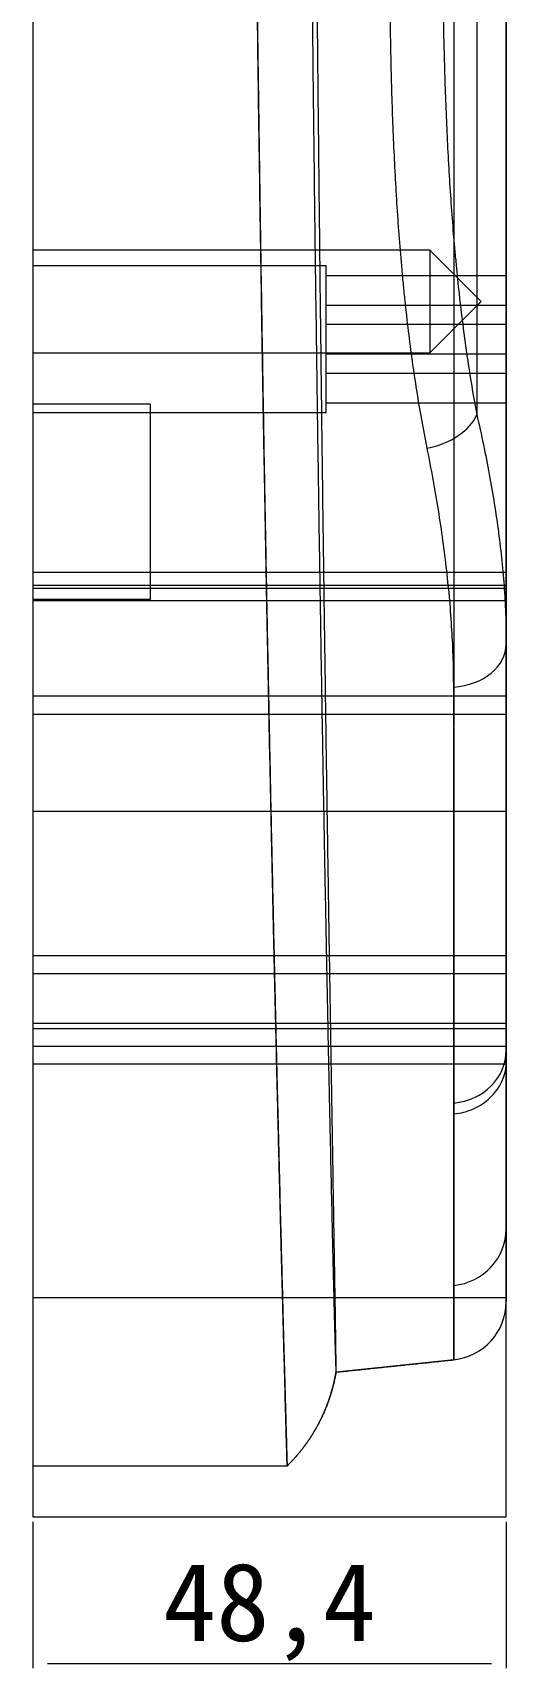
# Model space of a CAD drawing. Header units: millimetres. Extents: x 15571 to 16793, y 54841 to 55522.
# Drawn here: x 16211.7 to 16260.1, y 54854.6 to 55022 of the extents above; entities that cross this region are included whole.
import ezdxf

# ---------------------------------------------------------------- set-up
doc = ezdxf.new("R2010")
doc.units = ezdxf.units.MM
doc.linetypes.add('DASHED', pattern=[0])
for name, color, linetype in [('dim', 4, 'Continuous'), ('PUNCH', 2, 'Continuous'), ('PUNCH_W', 1, 'Continuous')]:
    doc.layers.add(name, color=color, linetype=linetype)
doc.styles.add('_PUG_ERP', font='txt')
doc.dimstyles.new('_PUG_ERP', dxfattribs={"dimtxt": 8, "dimasz": 1.5, "dimexe": 0.5, "dimexo": 0.5, "dimgap": 0.5, "dimtad": 1, "dimtxsty": '_PUG_ERP', "dimblk": 'CLOSEDBLANK', "dimcen": 0, "dimclrd": 4, "dimclre": 4, "dimclrt": 3, "dimazin": 3, "dimtfac": 1, "dimtmove": 0, "dimatfit": 3, "dimldrblk": 'CLOSEDBLANK', "dimlwd": 9, "dimlwe": 9})

# ---------------------------------------------------------------- blocks, each defined once
blk = doc.blocks.new('*D735')
at = {"layer": 'Defpoints', "color": 0}
for p in [(16211.71, 54870.13), (16260.11, 54870.13), (16260.11, 54855.13)]:
    blk.add_point(p, dxfattribs=at)
at = {"layer": 'dim', "color": 4, "lineweight": 9}
for p, q in [((16211.71, 54869.63), (16211.71, 54854.63)), ((16260.11, 54869.63), (16260.11, 54854.63)), ((16213.21, 54855.13), (16258.61, 54855.13))]:
    blk.add_line(p, q, dxfattribs=at)
at = {"layer": 'dim', "color": 3, "lineweight": 13, "insert": (16235.91, 54860.39), "char_height": 8, "attachment_point": 5, "style": '_PUG_ERP'}
blk.add_mtext('48,4', dxfattribs=at)
blk = doc.blocks.new('_ClosedBlank')

msp = doc.modelspace()

# ---------------------------------------------------------------- linework, layer by layer
at = {"layer": 'dim', "color": 252, "linetype": 'DASHED', "lineweight": 13, "ltscale": 0.2}
msp.add_lwpolyline([(16211.714, 54870.127), (16260.114, 54870.127), (16260.114, 55441.127), (16211.714, 55441.127)], close=True, dxfattribs=at)
at = {"layer": 'PUNCH', "color": 223, "linetype": 'Continuous', "lineweight": 18}
for p, q in [((16211.714, 55425.927), (16211.714, 54875.327)), ((16211.714, 54875.327), (16237.716, 54875.327))]:
    msp.add_line(p, q, dxfattribs=at)
at = {"layer": 'PUNCH', "color": 2, "linetype": 'Continuous', "lineweight": 18}
for p, q in [((16260.114, 55341.825), (16260.114, 54959.429)), ((16257.1, 55318.33), (16257.1, 54982.923))]:
    msp.add_line(p, q, dxfattribs=at)
at = {"layer": 'PUNCH', "color": 5, "linetype": 'DASHED', "lineweight": 13, "ltscale": 0.778694}
for p, q in [((16252.294, 54999.737), (16211.714, 54999.737)), ((16257.547, 54994.484), (16252.294, 54999.737)), ((16252.294, 54999.737), (16252.294, 54989.231)), ((16252.294, 54989.231), (16257.547, 54994.484)), ((16211.714, 54989.231), (16252.294, 54989.231))]:
    msp.add_line(p, q, dxfattribs=at)
at = {"layer": 'PUNCH', "color": 31, "linetype": 'DASHED', "lineweight": 13, "ltscale": 0.778694}
for p, q in [((16241.714, 54998.127), (16211.714, 54998.127)), ((16241.714, 54990.627), (16241.714, 54998.127)), ((16260.114, 54997.127), (16241.714, 54997.127)), ((16241.714, 54994.127), (16260.114, 54994.127)), ((16260.114, 54992.127), (16241.714, 54992.127)), ((16241.714, 54983.127), (16241.714, 54990.627)), ((16241.714, 54989.127), (16260.114, 54989.127)), ((16260.114, 54987.127), (16241.714, 54987.127)), ((16241.714, 54984.127), (16260.114, 54984.127)), ((16211.714, 54983.127), (16241.714, 54983.127))]:
    msp.add_line(p, q, dxfattribs=at)
at = {"layer": 'PUNCH', "color": 223, "linetype": 'DASHED', "lineweight": 13, "ltscale": 0.778694}
msp.add_line((16211.714, 54983.979), (16211.714, 54983.979), dxfattribs=at)
at = {"layer": 'PUNCH', "color": 2, "linetype": 'DASHED', "lineweight": 13, "ltscale": 0.778694}
for p, q in [((16223.714, 54983.979), (16211.714, 54983.979)), ((16223.714, 54983.979), (16223.714, 54983.979)), ((16223.714, 54983.979), (16223.714, 54963.979)), ((16223.714, 54963.979), (16211.714, 54963.979)), ((16254.741, 54886.191), (16242.714, 54884.927)), ((16242.714, 54884.927), (16242.715, 54884.927))]:
    msp.add_line(p, q, dxfattribs=at)
at = {"layer": 'PUNCH', "color": 155, "linetype": 'DASHED', "lineweight": 13, "ltscale": 0.778694}
for p, q in [((16211.714, 54965.456), (16260.114, 54965.456)), ((16211.714, 54963.888), (16260.114, 54963.888)), ((16211.714, 54954.137), (16260.114, 54954.137)), ((16211.714, 54952.276), (16260.114, 54952.276)), ((16211.714, 54927.572), (16260.114, 54927.572)), ((16211.714, 54925.711), (16260.114, 54925.711)), ((16211.714, 54920.633), (16260.114, 54920.633))]:
    msp.add_line(p, q, dxfattribs=at)
at = {"layer": 'PUNCH', "color": 2, "linetype": 'Continuous', "lineweight": 18}
msp.add_arc((16254.114, 54892.158), 6, 276.00002, 0, dxfattribs=at)
at = {"layer": 'PUNCH', "color": 155, "linetype": 'Continuous', "lineweight": 18}
for centre, major_axis, ratio, start_param, end_param in [((16251.402, 54983.347), (-5.876, -1.214), 0.650632, 1.5432033, 2.7284684), ((16254.114, 54959.429), (6, 0), 0.739352, 4.8171087, 6.2831853)]:
    msp.add_ellipse(centre, major_axis=major_axis, ratio=ratio, start_param=start_param, end_param=end_param, dxfattribs=at)
at = {"layer": 'PUNCH', "color": 155, "linetype": 'DASHED', "lineweight": 13, "ltscale": 0.778694}
for centre, ratio in [((16254.114, 54917.838), 0.900453), ((16254.114, 54899.595), 0.971166)]:
    msp.add_ellipse(centre, major_axis=(6, 0), ratio=ratio, start_param=4.8171087, end_param=6.2831853, dxfattribs=at)
at = {"layer": 'PUNCH', "color": 2, "linetype": 'Continuous', "lineweight": 18}
for points, knots in [([(16237.716, 54875.327), (16237.716, 54875.327), (16237.713, 54875.438), (16237.707, 54875.675), (16237.707, 54875.69), (16237.706, 54875.719), (16237.705, 54875.735), (16237.704, 54875.782), (16237.701, 54875.881), (16237.694, 54876.15), (16237.686, 54876.443), (16237.667, 54877.109), (16237.652, 54877.663), (16237.615, 54878.988), (16237.594, 54879.758), (16237.546, 54881.514), (16237.519, 54882.5), (16237.46, 54884.689), (16237.427, 54885.891), (16237.374, 54887.859), (16237.356, 54888.542), (16237.327, 54889.608), (16237.313, 54890.152), (16237.298, 54890.711), (16237.291, 54890.993), (16237.288, 54891.087), (16237.283, 54891.277), (16237.241, 54892.896), (16237.195, 54894.628), (16237.106, 54898.081), (16237.059, 54899.905), (16236.962, 54903.744), (16236.911, 54905.76), (16236.807, 54909.981), (16236.753, 54912.187), (16236.642, 54916.79), (16236.586, 54919.187), (16236.469, 54924.173), (16236.41, 54926.762), (16236.319, 54930.793), (16236.289, 54932.161), (16236.243, 54934.249), (16236.227, 54934.952), (16236.208, 54935.838), (16236.204, 54936.015), (16236.196, 54936.371), (16236.185, 54936.906), (16236.111, 54940.311), (16236.04, 54943.642), (16235.914, 54949.73), (16235.851, 54952.857), (16235.779, 54956.469), (16235.771, 54956.872), (16235.755, 54957.68), (16235.731, 54958.895), (16235.676, 54961.754), (16235.629, 54964.247), (16235.534, 54969.288), (16235.471, 54972.722), (16235.394, 54977.108), (16235.37, 54978.43), (16235.347, 54979.763), (16235.332, 54980.655), (16235.324, 54981.101), (16235.286, 54983.339), (16235.255, 54985.142), (16235.165, 54990.593), (16235.105, 54994.281), (16234.99, 55001.761), (16234.933, 55005.553), (16234.823, 55013.242), (16234.769, 55017.139), (16234.665, 55025.036), (16234.615, 55029.036), (16234.519, 55037.141), (16234.472, 55041.246), (16234.384, 55049.561), (16234.341, 55053.771), (16234.291, 55059.101), (16234.281, 55060.17), (16234.267, 55061.779), (16234.262, 55062.317), (16234.252, 55063.392), (16234.229, 55066.081), (16234.206, 55068.777), (16234.154, 55075.261), (16234.121, 55079.602), (16234.063, 55088.317), (16234.036, 55092.693), (16233.988, 55101.478), (16233.967, 55105.888), (16233.931, 55114.742), (16233.916, 55119.186), (16233.891, 55128.109), (16233.882, 55132.588), (16233.87, 55141.581), (16233.867, 55146.095), (16233.867, 55150.627)], [0, 0, 0, 0, 0.03125, 0.03125, 0.0332031, 0.0332031, 0.0351563, 0.0351563, 0.0390625, 0.046875, 0.0625, 0.0625, 0.09375, 0.09375, 0.125, 0.125, 0.15625, 0.15625, 0.1875, 0.1875, 0.203125, 0.203125, 0.2109375, 0.2148438, 0.2148438, 0.2167969, 0.2167969, 0.21875, 0.25, 0.25, 0.28125, 0.28125, 0.3125, 0.3125, 0.34375, 0.34375, 0.375, 0.375, 0.40625, 0.40625, 0.421875, 0.421875, 0.4296875, 0.4296875, 0.4316406, 0.4316406, 0.4335938, 0.4375, 0.46875, 0.46875, 0.5, 0.5, 0.5039063, 0.5039063, 0.5078125, 0.515625, 0.53125, 0.53125, 0.5625, 0.5625, 0.5703125, 0.5742188, 0.5742188, 0.578125, 0.578125, 0.59375, 0.59375, 0.625, 0.625, 0.65625, 0.65625, 0.6875, 0.6875, 0.71875, 0.71875, 0.75, 0.75, 0.78125, 0.78125, 0.7890625, 0.7890625, 0.7929688, 0.7929688, 0.796875, 0.8125, 0.8125, 0.84375, 0.84375, 0.875, 0.875, 0.90625, 0.90625, 0.9375, 0.9375, 0.96875, 0.96875, 1, 1, 1, 1]), ([(16242.716, 54884.932), (16242.719, 54884.954), (16242.722, 54885.061), (16242.722, 54885.468), (16242.72, 54885.793), (16242.715, 54886.333), (16242.713, 54886.506), (16242.711, 54886.693), (16242.71, 54886.822), (16242.709, 54886.887), (16242.705, 54887.225), (16242.701, 54887.522), (16242.689, 54888.49), (16242.678, 54889.239), (16242.652, 54890.942), (16242.637, 54891.896), (16242.604, 54894.007), (16242.585, 54895.163), (16242.543, 54897.679), (16242.521, 54899.038), (16242.472, 54901.958), (16242.446, 54903.52), (16242.39, 54906.849), (16242.361, 54908.616), (16242.322, 54910.956), (16242.314, 54911.431), (16242.302, 54912.153), (16242.298, 54912.395), (16242.29, 54912.882), (16242.269, 54914.107), (16242.249, 54915.367), (16242.198, 54918.455), (16242.163, 54920.602), (16242.09, 54925.069), (16242.053, 54927.389), (16241.977, 54932.2), (16241.938, 54934.69), (16241.859, 54939.843), (16241.818, 54942.505), (16241.736, 54948), (16241.695, 54950.834), (16241.611, 54956.675), (16241.568, 54959.682), (16241.52, 54963.166), (16241.515, 54963.554), (16241.504, 54964.334), (16241.499, 54964.725), (16241.483, 54965.902), (16241.472, 54966.69), (16241.44, 54969.067), (16241.419, 54970.667), (16241.355, 54975.513), (16241.313, 54978.805), (16241.23, 54985.512), (16241.189, 54988.926), (16241.107, 54995.874), (16241.067, 54999.409), (16240.988, 55006.598), (16240.95, 55010.253), (16240.874, 55017.684), (16240.837, 55021.46), (16240.766, 55029.135), (16240.731, 55033.033), (16240.693, 55037.49), (16240.689, 55037.986), (16240.681, 55038.98), (16240.668, 55040.471), (16240.656, 55041.967), (16240.632, 55044.963), (16240.616, 55046.968), (16240.57, 55053.004), (16240.541, 55057.057), (16240.487, 55065.219), (16240.461, 55069.329), (16240.413, 55077.604), (16240.369, 55085.936), (16240.332, 55094.381), (16240.299, 55102.882), (16240.284, 55107.16), (16240.265, 55113.622), (16240.259, 55115.783), (16240.251, 55119.035), (16240.248, 55120.664), (16240.244, 55122.297), (16240.242, 55123.387), (16240.241, 55123.932), (16240.231, 55128.84), (16240.225, 55133.2), (16240.216, 55141.917), (16240.214, 55146.273), (16240.214, 55150.627)], [0, 0, 0, 0, 0.0276341, 0.0276341, 0.0590008, 0.0590008, 0.0668424, 0.0707633, 0.0707633, 0.0746841, 0.0746841, 0.0903674, 0.0903674, 0.121734, 0.121734, 0.1531007, 0.1531007, 0.1844673, 0.1844673, 0.215834, 0.215834, 0.2472006, 0.2472006, 0.2785673, 0.2785673, 0.2864089, 0.2864089, 0.2903297, 0.2903297, 0.2942506, 0.3099339, 0.3099339, 0.3413005, 0.3413005, 0.3726672, 0.3726672, 0.4040338, 0.4040338, 0.4354005, 0.4354005, 0.4667671, 0.4667671, 0.4981337, 0.4981337, 0.5020546, 0.5020546, 0.5059754, 0.5059754, 0.5138171, 0.5138171, 0.5295004, 0.5295004, 0.560867, 0.560867, 0.5922337, 0.5922337, 0.6236003, 0.6236003, 0.6549669, 0.6549669, 0.6863336, 0.6863336, 0.7177002, 0.7177002, 0.7216211, 0.7216211, 0.7255419, 0.7333836, 0.7333836, 0.7490669, 0.7490669, 0.7804335, 0.7804335, 0.8118002, 0.8118002, 0.8431668, 0.8745334, 0.8745334, 0.9059001, 0.9059001, 0.9215834, 0.9215834, 0.9294251, 0.9333459, 0.9333459, 0.9372667, 0.9372667, 0.9686334, 0.9686334, 1, 1, 1, 1]), ([(16253.592, 55033.791), (16253.592, 55033.225), (16253.592, 55032.659), (16253.595, 55031.528), (16253.597, 55030.961), (16253.606, 55029.266), (16253.615, 55028.14), (16253.652, 55024.777), (16253.69, 55022.554), (16253.798, 55018.147), (16253.868, 55015.963), (16254.045, 55011.633), (16254.152, 55009.487), (16254.409, 55005.236), (16254.559, 55003.13), (16254.779, 55000.522), (16254.824, 55000.002), (16254.919, 54998.964), (16254.967, 54998.446), (16255.119, 54996.897), (16255.227, 54995.87), (16255.571, 54992.81), (16255.83, 54990.796), (16256.413, 54986.82), (16256.737, 54984.858), (16257.1, 54982.923)], [0, 0, 0, 0, 0.0310986, 0.0310986, 0.0623535, 0.0623535, 0.1248633, 0.1248633, 0.2498828, 0.2498828, 0.3749023, 0.3749023, 0.4999219, 0.4999219, 0.6249414, 0.6249414, 0.6561963, 0.6561963, 0.6874512, 0.6874512, 0.7499609, 0.7499609, 0.8749805, 0.8749805, 1, 1, 1, 1]), ([(16257.1, 54982.923), (16257.581, 54980.855), (16258.009, 54978.814), (16258.751, 54974.788), (16259.067, 54972.803), (16259.58, 54968.888), (16259.777, 54966.958), (16259.977, 54964.104), (16260.028, 54963.159), (16260.096, 54961.284), (16260.114, 54960.353), (16260.114, 54959.429)], [0, 0, 0, 0, 0.25, 0.25, 0.5, 0.5, 0.75, 0.75, 0.875, 0.875, 1, 1, 1, 1]), ([(16260.114, 54959.429), (16260.114, 54956.738), (16260.114, 54954.121), (16260.114, 54949.031), (16260.114, 54946.559), (16260.114, 54941.761), (16260.114, 54939.434), (16260.114, 54936.898), (16260.114, 54936.477), (16260.114, 54936.059), (16260.114, 54935.781), (16260.114, 54935.642), (16260.114, 54934.949), (16260.114, 54933.303), (16260.114, 54931.704), (16260.114, 54928.569), (16260.114, 54926.563), (16260.114, 54922.716), (16260.114, 54920.875), (16260.114, 54917.357), (16260.114, 54915.681), (16260.114, 54912.492), (16260.114, 54910.98), (16260.114, 54908.121), (16260.114, 54906.775), (16260.114, 54904.88), (16260.114, 54904.27), (16260.114, 54903.386), (16260.114, 54903.096), (16260.114, 54902.741), (16260.114, 54902.671), (16260.114, 54902.53), (16260.114, 54902.32), (16260.114, 54901.011), (16260.114, 54899.888), (16260.114, 54898.074), (16260.114, 54897.257), (16260.114, 54895.806), (16260.114, 54895.17), (16260.114, 54894.079), (16260.114, 54893.623), (16260.114, 54892.892), (16260.114, 54892.617), (16260.114, 54892.251), (16260.114, 54892.158), (16260.114, 54892.158)], [0, 0, 0, 0, 0.0625137, 0.0625137, 0.1250273, 0.1250273, 0.187541, 0.187541, 0.1953552, 0.1992623, 0.1992623, 0.2031694, 0.2031694, 0.2187978, 0.2500546, 0.2500546, 0.3125683, 0.3125683, 0.3750819, 0.3750819, 0.4375956, 0.4375956, 0.5001092, 0.5001092, 0.5626229, 0.5626229, 0.5938797, 0.5938797, 0.6095081, 0.6095081, 0.6134152, 0.6134152, 0.6173223, 0.6251365, 0.6876502, 0.6876502, 0.7501638, 0.7501638, 0.8126775, 0.8126775, 0.8751911, 0.8751911, 0.9377048, 0.9377048, 1, 1, 1, 1]), ([(16237.716, 54875.327), (16237.734, 54875.345), (16237.776, 54875.386), (16237.839, 54875.449), (16237.906, 54875.517), (16237.973, 54875.585), (16238.037, 54875.651), (16238.1, 54875.717), (16238.161, 54875.78), (16238.221, 54875.844), (16238.28, 54875.908), (16238.339, 54875.972), (16238.397, 54876.036), (16238.454, 54876.099), (16238.511, 54876.163), (16238.568, 54876.226), (16238.623, 54876.289), (16238.677, 54876.352), (16238.731, 54876.414), (16238.784, 54876.476), (16238.836, 54876.538), (16238.888, 54876.6), (16238.941, 54876.663), (16238.992, 54876.726), (16239.043, 54876.788), (16239.093, 54876.85), (16239.142, 54876.912), (16239.19, 54876.973), (16239.238, 54877.033), (16239.285, 54877.095), (16239.333, 54877.156), (16239.38, 54877.217), (16239.426, 54877.279), (16239.472, 54877.34), (16239.517, 54877.401), (16239.562, 54877.462), (16239.606, 54877.522), (16239.65, 54877.583), (16239.693, 54877.643), (16239.736, 54877.703), (16239.778, 54877.762), (16239.819, 54877.822), (16239.859, 54877.88), (16239.899, 54877.938), (16239.938, 54877.996), (16239.98, 54878.057), (16240.023, 54878.122), (16240.068, 54878.189), (16240.112, 54878.257), (16240.155, 54878.324), (16240.198, 54878.391), (16240.24, 54878.457), (16240.282, 54878.524), (16240.323, 54878.589), (16240.363, 54878.655), (16240.403, 54878.72), (16240.442, 54878.784), (16240.48, 54878.847), (16240.516, 54878.909), (16240.552, 54878.969), (16240.586, 54879.028), (16240.62, 54879.087), (16240.654, 54879.145), (16240.686, 54879.202), (16240.717, 54879.258), (16240.748, 54879.313), (16240.779, 54879.368), (16240.809, 54879.423), (16240.838, 54879.477), (16240.866, 54879.529), (16240.893, 54879.579), (16240.92, 54879.629), (16240.946, 54879.679), (16240.973, 54879.731), (16241, 54879.784), (16241.028, 54879.838), (16241.056, 54879.893), (16241.083, 54879.946), (16241.11, 54879.999), (16241.136, 54880.052), (16241.162, 54880.105), (16241.187, 54880.157), (16241.212, 54880.208), (16241.237, 54880.259), (16241.261, 54880.31), (16241.285, 54880.36), (16241.308, 54880.409), (16241.331, 54880.458), (16241.353, 54880.507), (16241.376, 54880.556), (16241.398, 54880.605), (16241.42, 54880.655), (16241.442, 54880.704), (16241.464, 54880.752), (16241.485, 54880.8), (16241.506, 54880.849), (16241.527, 54880.899), (16241.549, 54880.949), (16241.57, 54880.999), (16241.591, 54881.048), (16241.611, 54881.097), (16241.631, 54881.144), (16241.65, 54881.19), (16241.668, 54881.234), (16241.685, 54881.276), (16241.702, 54881.318), (16241.718, 54881.359), (16241.734, 54881.399), (16241.75, 54881.439), (16241.765, 54881.479), (16241.78, 54881.517), (16241.795, 54881.555), (16241.809, 54881.593), (16241.823, 54881.63), (16241.836, 54881.666), (16241.849, 54881.7), (16241.862, 54881.734), (16241.874, 54881.766), (16241.886, 54881.799), (16241.898, 54881.832), (16241.91, 54881.866), (16241.923, 54881.902), (16241.936, 54881.936), (16241.948, 54881.97), (16241.959, 54882.003), (16241.971, 54882.036), (16241.982, 54882.067), (16241.992, 54882.097), (16242.003, 54882.128), (16242.013, 54882.157), (16242.023, 54882.186), (16242.032, 54882.215), (16242.042, 54882.242), (16242.051, 54882.269), (16242.059, 54882.296), (16242.068, 54882.32), (16242.075, 54882.343), (16242.082, 54882.364), (16242.089, 54882.385), (16242.096, 54882.405), (16242.102, 54882.425), (16242.108, 54882.445), (16242.115, 54882.464), (16242.121, 54882.485), (16242.128, 54882.507), (16242.136, 54882.53), (16242.143, 54882.553), (16242.15, 54882.575), (16242.157, 54882.597), (16242.164, 54882.619), (16242.17, 54882.641), (16242.177, 54882.662), (16242.183, 54882.683), (16242.19, 54882.703), (16242.195, 54882.722), (16242.201, 54882.74), (16242.206, 54882.758), (16242.211, 54882.775), (16242.216, 54882.791), (16242.221, 54882.805), (16242.224, 54882.818), (16242.228, 54882.829), (16242.231, 54882.839), (16242.234, 54882.849), (16242.237, 54882.86), (16242.24, 54882.869), (16242.242, 54882.879), (16242.245, 54882.889), (16242.247, 54882.896), (16242.249, 54882.9), (16242.249, 54882.903), (16242.25, 54882.905), (16242.251, 54882.907), (16242.251, 54882.91), (16242.252, 54882.912), (16242.252, 54882.913), (16242.253, 54882.914), (16242.253, 54882.915), (16242.253, 54882.916), (16242.253, 54882.917), (16242.254, 54882.917), (16242.254, 54882.919), (16242.255, 54882.92), (16242.255, 54882.922), (16242.256, 54882.926), (16242.257, 54882.929), (16242.259, 54882.934), (16242.26, 54882.939), (16242.262, 54882.945), (16242.264, 54882.952), (16242.266, 54882.959), (16242.268, 54882.967), (16242.27, 54882.975), (16242.273, 54882.984), (16242.276, 54882.994), (16242.279, 54883.005), (16242.282, 54883.017), (16242.286, 54883.028), (16242.289, 54883.041), (16242.296, 54883.063), (16242.305, 54883.096), (16242.317, 54883.139), (16242.33, 54883.187), (16242.345, 54883.24), (16242.36, 54883.297), (16242.375, 54883.354), (16242.39, 54883.411), (16242.405, 54883.468), (16242.419, 54883.524), (16242.433, 54883.581), (16242.45, 54883.648), (16242.469, 54883.726), (16242.489, 54883.811), (16242.508, 54883.892), (16242.526, 54883.969), (16242.539, 54884.025), (16242.546, 54884.059), (16242.549, 54884.072), (16242.552, 54884.084), (16242.554, 54884.095), (16242.556, 54884.106), (16242.559, 54884.117), (16242.561, 54884.127), (16242.563, 54884.136), (16242.565, 54884.145), (16242.567, 54884.155), (16242.569, 54884.163), (16242.571, 54884.172), (16242.572, 54884.179), (16242.573, 54884.185), (16242.574, 54884.19), (16242.575, 54884.194), (16242.576, 54884.197), (16242.576, 54884.199), (16242.577, 54884.201), (16242.577, 54884.203), (16242.577, 54884.204), (16242.578, 54884.205), (16242.578, 54884.205), (16242.578, 54884.206), (16242.578, 54884.207), (16242.578, 54884.209), (16242.579, 54884.212), (16242.58, 54884.215), (16242.581, 54884.219), (16242.582, 54884.224), (16242.583, 54884.229), (16242.584, 54884.236), (16242.586, 54884.243), (16242.587, 54884.25), (16242.589, 54884.258), (16242.591, 54884.267), (16242.593, 54884.276), (16242.595, 54884.286), (16242.597, 54884.297), (16242.599, 54884.308), (16242.601, 54884.32), (16242.604, 54884.331), (16242.606, 54884.343), (16242.609, 54884.356), (16242.612, 54884.369), (16242.614, 54884.383), (16242.617, 54884.397), (16242.62, 54884.413), (16242.624, 54884.429), (16242.627, 54884.446), (16242.63, 54884.464), (16242.634, 54884.482), (16242.638, 54884.501), (16242.641, 54884.521), (16242.645, 54884.541), (16242.65, 54884.563), (16242.654, 54884.586), (16242.658, 54884.609), (16242.663, 54884.633), (16242.667, 54884.657), (16242.672, 54884.683), (16242.677, 54884.709), (16242.681, 54884.735), (16242.686, 54884.763), (16242.691, 54884.791), (16242.696, 54884.82), (16242.701, 54884.849), (16242.706, 54884.878), (16242.711, 54884.905), (16242.714, 54884.923), (16242.716, 54884.932)], [0, 0, 0, 0, 0.0068957, 0.0155156, 0.0240876, 0.0326117, 0.0410879, 0.0490359, 0.0569414, 0.0648042, 0.0726245, 0.0804022, 0.0881374, 0.0958299, 0.1034799, 0.1110874, 0.1186522, 0.1260405, 0.1333878, 0.140694, 0.1479591, 0.1553141, 0.1626266, 0.1698965, 0.1771238, 0.1843085, 0.1913235, 0.1982974, 0.2052303, 0.2121221, 0.2191122, 0.2260596, 0.2329642, 0.239826, 0.2466451, 0.2534215, 0.260155, 0.2668313, 0.273465, 0.2800561, 0.2866047, 0.2931107, 0.299459, 0.3057663, 0.3120326, 0.3182578, 0.3256151, 0.3329143, 0.3401553, 0.3473381, 0.3544627, 0.3615291, 0.3685373, 0.3754874, 0.3823792, 0.3892128, 0.3959883, 0.4027055, 0.4089856, 0.415214, 0.4213906, 0.4275155, 0.4335887, 0.4393828, 0.4451289, 0.4508273, 0.4564777, 0.4620802, 0.4676349, 0.4728283, 0.4779791, 0.4830874, 0.4881531, 0.4931763, 0.4987322, 0.5042351, 0.509685, 0.5150818, 0.5204257, 0.5257165, 0.5309544, 0.5361392, 0.541271, 0.5463497, 0.5513755, 0.5563483, 0.561268, 0.5661347, 0.5709484, 0.5757092, 0.5806397, 0.5855121, 0.5903263, 0.5950823, 0.5997801, 0.6044198, 0.6094149, 0.6143408, 0.6191975, 0.6239849, 0.6287031, 0.6333521, 0.6379318, 0.6420691, 0.6461482, 0.6501692, 0.654132, 0.6580367, 0.6618832, 0.6656715, 0.6694017, 0.6730737, 0.6766876, 0.6802434, 0.683741, 0.6869854, 0.6901782, 0.6933193, 0.6964087, 0.6994465, 0.7028893, 0.7062632, 0.7095682, 0.7128044, 0.7159717, 0.7190155, 0.7219928, 0.7249037, 0.7277482, 0.7305823, 0.7333473, 0.7360431, 0.7386698, 0.7412275, 0.743716, 0.7461355, 0.7481958, 0.7502033, 0.7521643, 0.7540946, 0.7559946, 0.7578645, 0.7597043, 0.7615139, 0.763746, 0.7659305, 0.7680674, 0.7701567, 0.7721983, 0.7743117, 0.7763715, 0.7783778, 0.7803306, 0.7822298, 0.7840756, 0.7857669, 0.7874107, 0.789007, 0.7905558, 0.7920571, 0.7931004, 0.7941195, 0.7951144, 0.7960851, 0.7970317, 0.7979552, 0.7989086, 0.7997779, 0.8006907, 0.8009017, 0.8011148, 0.8013301, 0.8015476, 0.8017673, 0.8019733, 0.8021292, 0.8022339, 0.8022913, 0.8023493, 0.8024216, 0.8025081, 0.802609, 0.8027241, 0.8029723, 0.8032686, 0.8036129, 0.8040548, 0.8045568, 0.8051188, 0.8057409, 0.806423, 0.8071653, 0.8079676, 0.8088299, 0.8097978, 0.8108316, 0.8119313, 0.8130854, 0.8142446, 0.8154033, 0.8195371, 0.8236646, 0.827786, 0.8332968, 0.8387982, 0.8442911, 0.8497764, 0.8552548, 0.8607273, 0.8661992, 0.8716838, 0.8803298, 0.8890096, 0.8965089, 0.9040336, 0.9115836, 0.9128499, 0.9140755, 0.9152522, 0.9163801, 0.9174593, 0.9184716, 0.9194369, 0.9203551, 0.9212262, 0.922159, 0.923031, 0.9238422, 0.9245927, 0.9251134, 0.9256002, 0.9260532, 0.9263043, 0.9265381, 0.9267307, 0.9268796, 0.9269863, 0.9270475, 0.9270974, 0.9271792, 0.9272929, 0.9274904, 0.9277427, 0.92805, 0.9284659, 0.9289527, 0.9295104, 0.930139, 0.9308386, 0.9316091, 0.9324155, 0.9332873, 0.9342245, 0.935227, 0.9362949, 0.9374281, 0.9386267, 0.9397829, 0.9409939, 0.9422599, 0.9435808, 0.9449566, 0.9463874, 0.9479777, 0.9496308, 0.9513466, 0.9531252, 0.9549666, 0.9568708, 0.9588376, 0.9608673, 0.9630609, 0.9653234, 0.9676547, 0.9700549, 0.972524, 0.9750619, 0.9776687, 0.9803444, 0.9830889, 0.9859022, 0.9887844, 0.9917355, 0.9945809, 0.9974876, 1, 1, 1, 1])]:
    msp.add_open_spline(points, degree=3, knots=knots, dxfattribs=at)
at = {"layer": 'PUNCH', "color": 2, "linetype": 'DASHED', "lineweight": 13, "ltscale": 0.778694}
for points, knots in [([(16239.614, 55150.627), (16239.614, 55146.241), (16239.616, 55141.862), (16239.626, 55133.113), (16239.633, 55128.744), (16239.643, 55124.109), (16239.644, 55123.836), (16239.645, 55123.291), (16239.646, 55123.018), (16239.648, 55122.2), (16239.652, 55120.567), (16239.656, 55118.937), (16239.665, 55115.683), (16239.671, 55113.522), (16239.693, 55107.058), (16239.709, 55102.778), (16239.746, 55094.276), (16239.787, 55085.83), (16239.837, 55077.498), (16239.89, 55069.224), (16239.919, 55065.115), (16239.981, 55056.954), (16240.013, 55052.902), (16240.065, 55046.868), (16240.082, 55044.864), (16240.109, 55041.868), (16240.123, 55040.373), (16240.139, 55038.634), (16240.146, 55037.89), (16240.151, 55037.394), (16240.153, 55037.146), (16240.194, 55032.936), (16240.233, 55029.036), (16240.314, 55021.361), (16240.356, 55017.584), (16240.441, 55010.154), (16240.485, 55006.499), (16240.575, 54999.311), (16240.621, 54995.777), (16240.714, 54988.831), (16240.761, 54985.418), (16240.857, 54978.715), (16240.905, 54975.424), (16240.979, 54970.58), (16241.004, 54968.981), (16241.041, 54966.606), (16241.056, 54965.621), (16241.072, 54964.643), (16241.078, 54964.252), (16241.081, 54964.057), (16241.09, 54963.472), (16241.096, 54963.084), (16241.152, 54959.6), (16241.202, 54956.593), (16241.3, 54950.753), (16241.349, 54947.92), (16241.446, 54942.427), (16241.495, 54939.766), (16241.59, 54934.616), (16241.683, 54929.638), (16241.774, 54925.002), (16241.863, 54920.539), (16241.907, 54918.394), (16241.971, 54915.309), (16241.992, 54914.302), (16242.018, 54913.072), (16242.026, 54912.705), (16242.033, 54912.341), (16242.038, 54912.099), (16242.041, 54911.978), (16242.054, 54911.377), (16242.064, 54910.903), (16242.114, 54908.564), (16242.153, 54906.798), (16242.226, 54903.472), (16242.262, 54901.912), (16242.329, 54898.995), (16242.361, 54897.638), (16242.421, 54895.126), (16242.449, 54893.972), (16242.501, 54891.865), (16242.526, 54890.914), (16242.57, 54889.215), (16242.591, 54888.468), (16242.618, 54887.503), (16242.627, 54887.208), (16242.636, 54886.905), (16242.637, 54886.872), (16242.639, 54886.806), (16242.64, 54886.774), (16242.643, 54886.678), (16242.648, 54886.491), (16242.654, 54886.32), (16242.671, 54885.783), (16242.683, 54885.461), (16242.702, 54885.034), (16242.709, 54884.927), (16242.714, 54884.927)], [0, 0, 0, 0, 0.03125, 0.03125, 0.0625, 0.0625, 0.0644531, 0.0644531, 0.0664063, 0.0664063, 0.0703125, 0.078125, 0.078125, 0.09375, 0.09375, 0.125, 0.125, 0.15625, 0.1875, 0.1875, 0.21875, 0.21875, 0.25, 0.25, 0.265625, 0.265625, 0.2734375, 0.2773438, 0.2792969, 0.2792969, 0.28125, 0.28125, 0.3125, 0.3125, 0.34375, 0.34375, 0.375, 0.375, 0.40625, 0.40625, 0.4375, 0.4375, 0.46875, 0.46875, 0.484375, 0.484375, 0.4921875, 0.4941406, 0.4941406, 0.4960938, 0.4960938, 0.5, 0.5, 0.53125, 0.53125, 0.5625, 0.5625, 0.59375, 0.59375, 0.625, 0.65625, 0.65625, 0.6875, 0.6875, 0.703125, 0.703125, 0.7070313, 0.7089844, 0.7089844, 0.7109375, 0.7109375, 0.71875, 0.71875, 0.75, 0.75, 0.78125, 0.78125, 0.8125, 0.8125, 0.84375, 0.84375, 0.875, 0.875, 0.90625, 0.90625, 0.921875, 0.921875, 0.9238281, 0.9238281, 0.9257813, 0.9257813, 0.9296875, 0.9375, 0.9375, 0.96875, 0.96875, 1, 1, 1, 1]), ([(16234.127, 55077.239), (16234.154, 55073.614), (16234.182, 55070.014), (16234.244, 55062.862), (16234.276, 55059.31), (16234.318, 55054.901), (16234.331, 55053.58), (16234.344, 55052.263), (16234.353, 55051.385), (16234.357, 55050.947), (16234.38, 55048.758), (16234.398, 55047.018), (16234.453, 55041.825), (16234.492, 55038.403), (16234.571, 55031.636), (16234.612, 55028.292), (16234.696, 55021.681), (16234.74, 55018.414), (16234.828, 55011.958), (16234.874, 55008.768), (16234.967, 55002.465), (16235.014, 54999.352), (16235.111, 54993.203), (16235.16, 54990.167), (16235.259, 54984.173), (16235.31, 54981.215), (16235.386, 54976.837), (16235.412, 54975.388), (16235.451, 54973.229), (16235.464, 54972.512), (16235.483, 54971.44), (16235.49, 54971.083), (16235.503, 54970.372), (16235.561, 54967.181), (16235.62, 54964.065), (16235.725, 54958.644), (16235.777, 54955.992), (16235.881, 54950.804), (16235.985, 54945.732), (16236.139, 54938.47), (16236.292, 54931.552), (16236.391, 54927.171), (16236.489, 54922.906), (16236.538, 54920.832), (16236.633, 54916.801), (16236.68, 54914.845), (16236.732, 54912.711), (16236.737, 54912.475), (16236.749, 54912.005), (16236.766, 54911.303), (16236.805, 54909.69), (16236.839, 54908.348), (16236.904, 54905.718), (16236.946, 54904.037), (16237.028, 54900.816), (16237.107, 54897.737), (16237.217, 54893.541), (16237.317, 54889.766), (16237.377, 54887.53), (16237.434, 54885.435), (16237.461, 54884.459), (16237.51, 54882.648), (16237.533, 54881.815), (16237.56, 54880.863), (16237.568, 54880.585), (16237.575, 54880.316), (16237.58, 54880.14), (16237.582, 54880.053), (16237.594, 54879.623), (16237.604, 54879.299), (16237.629, 54878.383), (16237.644, 54877.849), (16237.67, 54876.933), (16237.681, 54876.552), (16237.698, 54875.94), (16237.705, 54875.711), (16237.714, 54875.404), (16237.716, 54875.327), (16237.716, 54875.327)], [0, 0, 0, 0, 0.03125, 0.03125, 0.0625, 0.0625, 0.0703125, 0.0742187, 0.0742187, 0.078125, 0.078125, 0.09375, 0.09375, 0.125, 0.125, 0.15625, 0.15625, 0.1875, 0.1875, 0.21875, 0.21875, 0.25, 0.25, 0.28125, 0.28125, 0.3125, 0.3125, 0.328125, 0.328125, 0.3359375, 0.3359375, 0.3398437, 0.3398437, 0.34375, 0.375, 0.375, 0.40625, 0.40625, 0.4375, 0.46875, 0.5, 0.53125, 0.53125, 0.5625, 0.5625, 0.59375, 0.59375, 0.5976562, 0.5976562, 0.6015625, 0.609375, 0.625, 0.625, 0.65625, 0.65625, 0.6875, 0.71875, 0.75, 0.78125, 0.78125, 0.8125, 0.8125, 0.84375, 0.84375, 0.8515625, 0.8554687, 0.8554687, 0.859375, 0.859375, 0.875, 0.875, 0.90625, 0.90625, 0.9375, 0.9375, 0.96875, 0.96875, 1, 1, 1, 1])]:
    msp.add_open_spline(points, degree=3, knots=knots, dxfattribs=at)
at = {"layer": 'PUNCH', "color": 155, "linetype": 'DASHED', "lineweight": 13, "ltscale": 0.778694}
for points, knots in [([(16254.741, 55150.653), (16254.741, 55149.874), (16254.741, 55149.095), (16254.741, 55147.537), (16254.741, 55146.759), (16254.741, 55144.425), (16254.741, 55142.872), (16254.741, 55138.22), (16254.741, 55132.036), (16254.741, 55125.891), (16254.741, 55119.765), (16254.741, 55113.658), (16254.741, 55107.589), (16254.741, 55101.538), (16254.741, 55098.523), (16254.741, 55092.51), (16254.741, 55086.516), (16254.741, 55080.561), (16254.741, 55074.624), (16254.741, 55071.665), (16254.741, 55067.242), (16254.741, 55065.77), (16254.741, 55063.566), (16254.741, 55062.464), (16254.741, 55061.364), (16254.741, 55060.631), (16254.741, 55060.265), (16254.741, 55056.974), (16254.741, 55054.076), (16254.741, 55048.333), (16254.741, 55042.645), (16254.741, 55037.063), (16254.741, 55031.535), (16254.741, 55026.059), (16254.741, 55018.003), (16254.741, 55012.738), (16254.741, 55004.92), (16254.741, 54999.813), (16254.741, 54992.314), (16254.741, 54989.842), (16254.741, 54986.173), (16254.741, 54984.957), (16254.741, 54983.446), (16254.741, 54983.144), (16254.741, 54982.542), (16254.741, 54981.641), (16254.741, 54980.746), (16254.741, 54977.775), (16254.741, 54975.44), (16254.741, 54970.852), (16254.741, 54968.599), (16254.741, 54964.174), (16254.741, 54962.003), (16254.741, 54957.741), (16254.741, 54955.65), (16254.741, 54952.736), (16254.741, 54951.88), (16254.741, 54951.031)], [0, 0, 0, 0, 0.0102371, 0.0102371, 0.0204742, 0.0204742, 0.0409484, 0.0409484, 0.0818967, 0.1228451, 0.1228451, 0.1637935, 0.2047418, 0.2047418, 0.2456902, 0.2456902, 0.2866385, 0.3275869, 0.3275869, 0.3685353, 0.3685353, 0.3890095, 0.3890095, 0.3992465, 0.4043651, 0.4043651, 0.4094836, 0.4094836, 0.450432, 0.450432, 0.4913804, 0.5323287, 0.5323287, 0.5732771, 0.6142255, 0.6551738, 0.6551738, 0.7370706, 0.7370706, 0.7780189, 0.7780189, 0.7984931, 0.7984931, 0.8036116, 0.8036116, 0.8087302, 0.8189673, 0.8189673, 0.8599156, 0.8599156, 0.900864, 0.900864, 0.9418124, 0.9418124, 0.9827607, 0.9827607, 1, 1, 1, 1]), ([(16254.741, 54950.904), (16254.741, 54947.765), (16254.741, 54944.724), (16254.741, 54939.892), (16254.741, 54936.195), (16254.741, 54932.662), (16254.741, 54929.211), (16254.741, 54927.527), (16254.741, 54925.679), (16254.741, 54925.475), (16254.741, 54925.067), (16254.741, 54924.864), (16254.741, 54924.499), (16254.741, 54924.336), (16254.741, 54924.175)], [0, 0, 0, 0, 0.3174086, 0.3174086, 0.5211368, 0.7248651, 0.7248651, 0.9285933, 0.9285933, 0.9540593, 0.9540593, 0.9795253, 0.9795253, 1, 1, 1, 1]), ([(16254.741, 54924.139), (16254.741, 54923.91), (16254.741, 54922.883), (16254.741, 54921.877), (16254.741, 54919.564), (16254.741, 54918.074), (16254.741, 54915.194), (16254.741, 54913.805), (16254.741, 54912.465)], [0, 0, 0, 0, 0.0537472, 0.2429977, 0.2429977, 0.6214989, 0.6214989, 1, 1, 1, 1]), ([(16254.749, 54911.357), (16255.101, 54911.391), (16255.449, 54911.453), (16256.13, 54911.631), (16256.461, 54911.747), (16257.096, 54912.03), (16257.399, 54912.198), (16257.969, 54912.578), (16258.235, 54912.791), (16258.722, 54913.256), (16258.942, 54913.508), (16259.331, 54914.043), (16259.499, 54914.327), (16259.777, 54914.915), (16259.888, 54915.221), (16260.047, 54915.845), (16260.096, 54916.164), (16260.114, 54916.483)], [0, 0, 0, 0, 0.125, 0.125, 0.25, 0.25, 0.375, 0.375, 0.5, 0.5, 0.625, 0.625, 0.75, 0.75, 0.875, 0.875, 1, 1, 1, 1]), ([(16254.741, 54912.465), (16254.741, 54912.279), (16254.743, 54912.093), (16254.746, 54911.816), (16254.748, 54911.632), (16254.749, 54911.449), (16254.749, 54911.357)], [0, 0, 0, 0, 0.5, 0.5, 0.75, 1, 1, 1, 1]), ([(16254.749, 54911.357), (16254.747, 54909.484), (16254.746, 54907.714), (16254.745, 54904.377), (16254.744, 54902.811), (16254.742, 54899.882), (16254.742, 54898.52), (16254.742, 54897.103), (16254.742, 54896.948), (16254.741, 54896.639), (16254.741, 54896.182), (16254.741, 54895.739), (16254.741, 54894.874), (16254.741, 54894.323), (16254.741, 54893.799)], [0, 0, 0, 0, 0.25, 0.25, 0.5, 0.5, 0.75, 0.75, 0.78125, 0.78125, 0.8125, 0.875, 0.875, 1, 1, 1, 1]), ([(16254.741, 54893.799), (16254.741, 54893.484), (16254.741, 54893.026), (16254.741, 54892.515), (16254.741, 54892.302), (16254.741, 54892.16), (16254.741, 54892.09), (16254.741, 54891.466), (16254.741, 54890.951), (16254.741, 54890.001), (16254.741, 54889.566), (16254.741, 54888.774), (16254.741, 54888.418), (16254.741, 54887.466), (16254.741, 54886.99), (16254.741, 54886.512), (16254.741, 54886.392), (16254.741, 54886.232), (16254.741, 54886.191), (16254.741, 54886.191)], [0, 0, 0, 0, 0.0625, 0.09375, 0.109375, 0.109375, 0.125, 0.125, 0.25, 0.25, 0.375, 0.375, 0.5, 0.5, 0.75, 0.75, 0.875, 0.875, 1, 1, 1, 1])]:
    msp.add_open_spline(points, degree=3, knots=knots, dxfattribs=at)
at = {"layer": 'PUNCH', "color": 155, "linetype": 'Continuous', "lineweight": 18}
for points, knots in [([(16252.029, 54979.492), (16251.639, 54981.423), (16251.289, 54983.387), (16250.659, 54987.38), (16250.378, 54989.409), (16250.003, 54992.499), (16249.886, 54993.537), (16249.749, 54994.845), (16249.722, 54995.107), (16249.668, 54995.631), (16249.59, 54996.419), (16249.515, 54997.21), (16249.276, 54999.854), (16249.112, 55001.992), (16248.831, 55006.312), (16248.714, 55008.493), (16248.521, 55012.901), (16248.445, 55015.126), (16248.327, 55019.62), (16248.285, 55021.888), (16248.231, 55026.468), (16248.219, 55028.779), (16248.219, 55031.112)], [0, 0, 0, 0, 0.125, 0.125, 0.25, 0.25, 0.3125, 0.3125, 0.328125, 0.328125, 0.34375, 0.375, 0.375, 0.5, 0.5, 0.625, 0.625, 0.75, 0.75, 0.875, 0.875, 1, 1, 1, 1]), ([(16254.741, 54955.017), (16254.741, 54956.956), (16254.678, 54958.919), (16254.437, 54962.896), (16254.26, 54964.91), (16253.798, 54968.989), (16253.514, 54971.053), (16252.845, 54975.234), (16252.461, 54977.35), (16252.029, 54979.492)], [0, 0, 0, 0, 0.25, 0.25, 0.5, 0.5, 0.75, 0.75, 1, 1, 1, 1]), ([(16254.741, 54886.191), (16254.741, 54886.191), (16254.741, 54886.286), (16254.741, 54886.661), (16254.741, 54886.942), (16254.741, 54887.689), (16254.741, 54888.155), (16254.741, 54889.271), (16254.741, 54889.921), (16254.741, 54891.405), (16254.741, 54892.24), (16254.741, 54894.095), (16254.741, 54895.116), (16254.741, 54896.371), (16254.741, 54896.582), (16254.741, 54896.797), (16254.741, 54896.941), (16254.741, 54897.013), (16254.741, 54897.376), (16254.741, 54897.672), (16254.741, 54898.576), (16254.741, 54899.2), (16254.741, 54901.137), (16254.741, 54902.514), (16254.741, 54905.438), (16254.741, 54906.984), (16254.741, 54910.245), (16254.741, 54911.959), (16254.741, 54915.556), (16254.741, 54917.438), (16254.741, 54921.372), (16254.741, 54923.424), (16254.741, 54926.63), (16254.741, 54927.72), (16254.741, 54929.387), (16254.741, 54929.948), (16254.741, 54930.798), (16254.741, 54931.083), (16254.741, 54931.655), (16254.741, 54931.942), (16254.741, 54934.536), (16254.741, 54936.919), (16254.741, 54939.686), (16254.741, 54939.995), (16254.741, 54940.615), (16254.741, 54941.548), (16254.741, 54943.749), (16254.741, 54945.676), (16254.741, 54949.586), (16254.741, 54952.265), (16254.741, 54955.017)], [0, 0, 0, 0, 0.0623313, 0.0623313, 0.1248425, 0.1248425, 0.1873538, 0.1873538, 0.249865, 0.249865, 0.3123763, 0.3123763, 0.3748875, 0.3748875, 0.3827014, 0.3866084, 0.3866084, 0.3905153, 0.3905153, 0.4061432, 0.4061432, 0.4373988, 0.4373988, 0.49991, 0.49991, 0.5624213, 0.5624213, 0.6249325, 0.6249325, 0.6874438, 0.6874438, 0.749955, 0.749955, 0.7812106, 0.7812106, 0.7968384, 0.7968384, 0.8046524, 0.8046524, 0.8124663, 0.8124663, 0.8749775, 0.8749775, 0.8827914, 0.8827914, 0.8906053, 0.9062331, 0.9374888, 0.9374888, 1, 1, 1, 1])]:
    msp.add_open_spline(points, degree=3, knots=knots, dxfattribs=at)
at = {"layer": 'PUNCH', "color": 155, "linetype": 'DASHED', "lineweight": 13, "ltscale": 0.778694}
for points, degree in [([(16211.714, 54920.082), (16260.114, 54920.082)], 1), ([(16211.714, 54918.282), (16260.114, 54918.282)], 1), ([(16211.714, 54916.483), (16260.114, 54916.483)], 1), ([(16211.714, 54892.583), (16260.114, 54892.583)], 1), ([(16242.714, 54884.927), (16242.527, 54883.814), (16242.25, 54882.716), (16241.886, 54881.643), (16241.437, 54880.603), (16240.908, 54879.607)], 5)]:
    msp.add_open_spline(points, degree=degree, dxfattribs=at)
at = {"layer": 'PUNCH', "color": 2, "linetype": 'Continuous', "lineweight": 18}
msp.add_open_spline([(16242.715, 54884.927), (16248.728, 54885.559), (16254.741, 54886.191)], degree=2, dxfattribs=at)
at = {"layer": 'PUNCH', "color": 155, "linetype": 'Continuous', "lineweight": 18}
msp.add_open_spline([(16237.75, 54875.361), (16237.744, 54875.354), (16237.737, 54875.347), (16237.73, 54875.34), (16237.723, 54875.334), (16237.716, 54875.327)], degree=5, dxfattribs=at)
at = {"layer": 'PUNCH_W', "color": 1, "linetype": 'DASHED', "lineweight": 13, "ltscale": 0.778694}
for p, q in [((16260.114, 54966.764), (16211.714, 54966.764)), ((16260.114, 54965.108), (16211.714, 54965.108)), ((16211.714, 54942.351), (16260.114, 54942.351)), ((16211.714, 54892.577), (16260.114, 54892.577))]:
    msp.add_line(p, q, dxfattribs=at)

# ---------------------------------------------------------------- dimensions: what is measured, and where the dimension line sits
at = {"layer": 'dim', "lineweight": 13}
dim = msp.add_linear_dim(base=(16260.114, 54855.127), p1=(16211.714, 54870.127), p2=(16260.114, 54870.127), dimstyle='_PUG_ERP', dxfattribs=at)
dim.commit()
dim.dimension.update_dxf_attribs({"geometry": '*D735', "text_midpoint": (16235.914, 54860.389)})

doc.saveas('drawing.dxf')
